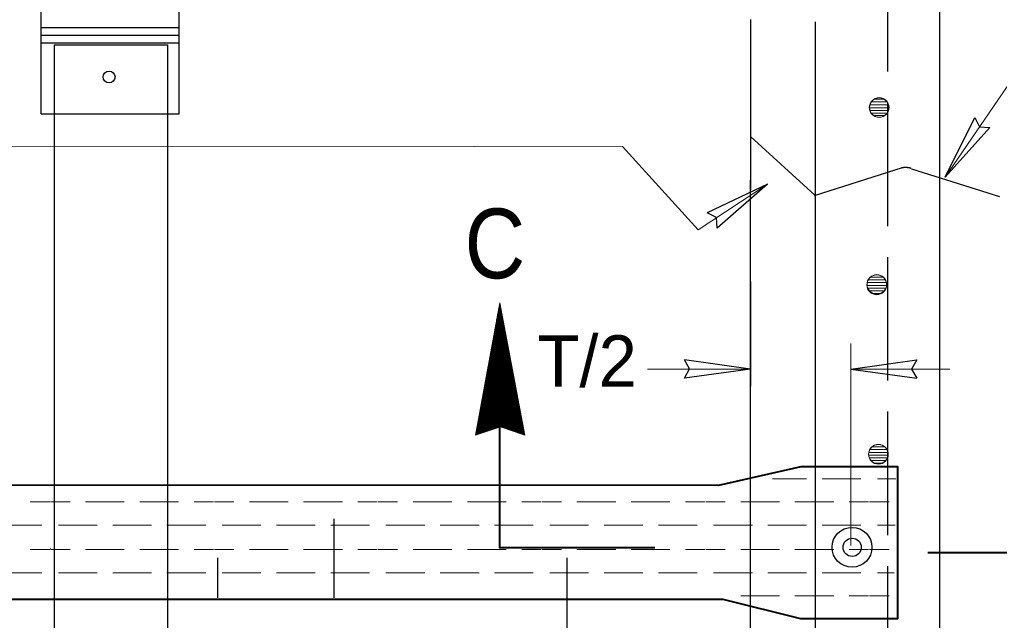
# Model space of a CAD drawing. Extents: x -750 to -381, y 157 to 431.
# Drawn here: x -621.81 to -597.09, y 271.73 to 286.9 of the extents above; entities that cross this region are included whole.
import ezdxf
from ezdxf.enums import TextEntityAlignment as Align

# ---------------------------------------------------------------- set-up
doc = ezdxf.new("R2010")
doc.units = 0
doc.header["$LTSCALE"] = 0.52
doc.linetypes.add('LONG_DASHED', pattern=[7.5, 6, -1.5])
doc.layers.add('1', color=7, linetype='Continuous', lineweight=13)

msp = doc.modelspace()

# ---------------------------------------------------------------- linework, layer by layer
at = {"layer": '1', "lineweight": 25}
for p, q in [((-621.2674, 284.5169), (-621.2674, 289.1832)), ((-617.7847, 284.5169), (-617.7847, 289.1832)), ((-603.3669, 286.896), (-603.3669, 282.5905)), ((-603.3669, 286.896), (-603.3669, 284.6773)), ((-601.7346, 286.8445), (-601.7346, 260.414)), ((-621.2674, 286.7004), (-617.7847, 286.7004)), ((-621.2674, 286.7004), (-621.2479, 286.7004)), ((-620.9544, 286.7004), (-620.6022, 286.7004)), ((-617.8043, 286.7004), (-617.7847, 286.7004)), ((-621.2674, 286.5067), (-617.7847, 286.5067)), ((-621.2674, 286.313), (-617.7847, 286.313)), ((-620.9348, 286.2602), (-620.9348, 261.1151)), ((-620.9348, 284.5169), (-620.9153, 284.5169)), ((-618.0978, 284.5169), (-618.0782, 284.5169)), ((-618.0782, 284.5169), (-617.7847, 284.5169)), ((-598.4535, 282.9241), (-597.7022, 284.4286)), ((-598.4535, 282.9241), (-597.7022, 284.4286)), ((-598.4535, 282.9241), (-597.3243, 284.1702)), ((-598.4535, 282.9241), (-597.3243, 284.1702)), ((-601.7406, 282.4642), (-603.3646, 283.9434)), ((-603.3669, 283.8057), (-603.3669, 283.3168)), ((-601.7504, 282.458), (-599.5322, 283.1621)), ((-599.3043, 283.1337), (-597.0862, 282.4296)), ((-602.9419, 282.7445), (-604.4587, 282.0182)), ((-602.9419, 282.7445), (-604.4587, 282.0182)), ((-602.9419, 282.7445), (-604.2067, 281.6361)), ((-602.9419, 282.7445), (-604.2067, 281.6361)), ((-603.3669, 281.1643), (-603.3669, 282.8416)), ((-603.3669, 260.4655), (-603.3669, 282.3295)), ((-603.3669, 280.2839), (-603.3669, 277.6427)), ((-603.3687, 278.0782), (-605.0348, 278.3071)), ((-600.8372, 278.0782), (-599.1712, 278.3071)), ((-603.3687, 278.0782), (-605.0348, 277.8492)), ((-600.8372, 278.0782), (-599.1712, 277.8492))]:
    msp.add_line(p, q, dxfattribs=at)
at = {"layer": '1', "linetype": 'LONG_DASHED', "lineweight": 25}
for p, q in [((-599.9013, 258.2847), (-599.9013, 289.1153)), ((-620.9348, 284.5169), (-618.0782, 284.5169)), ((-613.8715, 260.5994), (-613.8715, 274.2956)), ((-616.8064, 260.5994), (-616.8064, 273.3173)), ((-608.0017, 273.3173), (-608.0017, 264.4704))]:
    msp.add_line(p, q, dxfattribs=at)
at = {"layer": '1'}
for p, q in [((-600.2513, 284.8859), (-599.9947, 284.8859)), ((-600.3687, 284.6743), (-599.8772, 284.6743)), ((-600.3587, 284.746), (-599.8872, 284.746)), ((-600.3585, 284.6061), (-599.8874, 284.6061)), ((-600.324, 284.8177), (-599.9219, 284.8177)), ((-600.326, 284.5378), (-599.92, 284.5378)), ((-600.261, 284.4729), (-600.1562, 284.4729)), ((-600.1528, 284.4729), (-599.9849, 284.4729)), ((-600.3369, 280.3988), (-600.0274, 280.3988)), ((-600.4313, 280.1873), (-599.9329, 280.1873)), ((-600.4254, 280.2589), (-599.9389, 280.2589)), ((-600.3967, 280.3306), (-599.9677, 280.3306)), ((-600.4173, 280.119), (-599.9469, 280.119)), ((-600.3802, 280.0507), (-599.9841, 280.0507)), ((-600.3057, 279.9859), (-600.0586, 279.9859)), ((-600.3057, 279.9859), (-600.0586, 279.9859)), ((-609.7097, 279.6722), (-609.6813, 279.6722)), ((-609.7052, 279.6967), (-609.686, 279.6967)), ((-609.7007, 279.7211), (-609.6907, 279.7211)), ((-609.6996, 276.6129), (-609.6996, 279.7274)), ((-609.6962, 279.7456), (-609.6953, 279.7456)), ((-609.759, 279.4032), (-609.6303, 279.4032)), ((-609.7545, 279.4276), (-609.635, 279.4276)), ((-609.75, 279.4521), (-609.6395, 279.4521)), ((-609.7485, 276.5967), (-609.7485, 279.4603)), ((-609.7456, 279.4765), (-609.6442, 279.4765)), ((-609.7411, 279.501), (-609.6488, 279.501)), ((-609.7367, 279.5254), (-609.6535, 279.5254)), ((-609.7322, 279.5499), (-609.6582, 279.5499)), ((-609.7277, 279.5743), (-609.6627, 279.5743)), ((-609.7241, 276.6048), (-609.7241, 279.5938)), ((-609.7232, 279.5988), (-609.6674, 279.5988)), ((-609.7187, 279.6232), (-609.6721, 279.6232)), ((-609.7142, 279.6477), (-609.6767, 279.6477)), ((-609.6752, 276.6205), (-609.6752, 279.6397)), ((-609.6507, 276.612), (-609.6507, 279.5107)), ((-609.8038, 279.1586), (-609.5838, 279.1586)), ((-609.7993, 279.1831), (-609.5885, 279.1831)), ((-609.7974, 276.5805), (-609.7974, 279.1932)), ((-609.7948, 279.2075), (-609.5932, 279.2075)), ((-609.7903, 279.232), (-609.5978, 279.232)), ((-609.7859, 279.2564), (-609.6024, 279.2564)), ((-609.7814, 279.2808), (-609.6071, 279.2808)), ((-609.7769, 279.3053), (-609.6118, 279.3053)), ((-609.773, 276.5886), (-609.773, 279.3268)), ((-609.7724, 279.3297), (-609.6164, 279.3297)), ((-609.7679, 279.3542), (-609.621, 279.3542)), ((-609.7634, 279.3787), (-609.6257, 279.3787)), ((-609.6263, 276.6035), (-609.6263, 279.3818)), ((-609.6018, 276.5951), (-609.6018, 279.2529)), ((-609.8486, 278.914), (-609.5375, 278.914)), ((-609.8463, 276.5644), (-609.8463, 278.9261)), ((-609.8441, 278.9385), (-609.5421, 278.9385)), ((-609.8396, 278.9629), (-609.5467, 278.9629)), ((-609.8351, 278.9874), (-609.5514, 278.9874)), ((-609.8307, 279.0118), (-609.5561, 279.0118)), ((-609.8262, 279.0363), (-609.5607, 279.0363)), ((-609.8219, 276.5724), (-609.8219, 279.0596)), ((-609.8217, 279.0607), (-609.5653, 279.0607)), ((-609.8172, 279.0852), (-609.57, 279.0852)), ((-609.8127, 279.1097), (-609.5747, 279.1097)), ((-609.8083, 279.1342), (-609.5793, 279.1342)), ((-609.5773, 276.5867), (-609.5773, 279.124)), ((-609.5529, 276.5782), (-609.5529, 278.9952)), ((-609.8933, 278.6694), (-609.4911, 278.6694)), ((-609.8889, 278.6939), (-609.4957, 278.6939)), ((-609.8844, 278.7183), (-609.5003, 278.7183)), ((-609.8799, 278.7428), (-609.505, 278.7428)), ((-609.8755, 278.7672), (-609.5097, 278.7672)), ((-609.871, 278.7917), (-609.5143, 278.7917)), ((-609.8708, 276.5563), (-609.8708, 278.7925)), ((-609.8665, 278.8162), (-609.5189, 278.8162)), ((-609.862, 278.8407), (-609.5235, 278.8407)), ((-609.8575, 278.8651), (-609.5282, 278.8651)), ((-609.8531, 278.8896), (-609.5328, 278.8896)), ((-609.5284, 276.5697), (-609.5284, 278.8662)), ((-609.504, 276.5612), (-609.504, 278.7373)), ((-600.8372, 273.6227), (-600.8372, 278.7194)), ((-609.9382, 278.4248), (-609.4447, 278.4248)), ((-609.9337, 278.4493), (-609.4493, 278.4493)), ((-609.9292, 278.4737), (-609.454, 278.4737)), ((-609.9248, 278.4982), (-609.4586, 278.4982)), ((-609.9203, 278.5227), (-609.4632, 278.5227)), ((-609.9198, 276.5401), (-609.9198, 278.5254)), ((-609.9158, 278.5472), (-609.4678, 278.5472)), ((-609.9112, 278.5716), (-609.4725, 278.5716)), ((-609.9067, 278.5961), (-609.4772, 278.5961)), ((-609.9023, 278.6205), (-609.4818, 278.6205)), ((-609.8978, 278.645), (-609.4864, 278.645)), ((-609.8953, 276.5482), (-609.8953, 278.6589)), ((-609.4795, 276.5528), (-609.4795, 278.6084)), ((-609.4551, 276.5444), (-609.4551, 278.4796)), ((-609.9829, 278.1803), (-609.3982, 278.1803)), ((-609.9784, 278.2047), (-609.4028, 278.2047)), ((-609.9739, 278.2292), (-609.4075, 278.2292)), ((-609.9695, 278.2537), (-609.4122, 278.2537)), ((-609.9687, 276.5239), (-609.9687, 278.2583)), ((-609.965, 278.2781), (-609.4168, 278.2781)), ((-609.9606, 278.3026), (-609.4215, 278.3026)), ((-609.9561, 278.327), (-609.4261, 278.327)), ((-609.9516, 278.3515), (-609.4307, 278.3515)), ((-609.9472, 278.3759), (-609.4354, 278.3759)), ((-609.9442, 276.532), (-609.9442, 278.3918)), ((-609.9427, 278.4004), (-609.4401, 278.4004)), ((-609.4306, 276.5359), (-609.4306, 278.3507)), ((-609.4062, 276.5274), (-609.4062, 278.2217)), ((-610.0277, 277.9357), (-609.3518, 277.9357)), ((-610.0232, 277.9602), (-609.3565, 277.9602)), ((-610.0188, 277.9847), (-609.3612, 277.9847)), ((-610.0176, 276.5077), (-610.0176, 277.9912)), ((-610.0143, 278.0091), (-609.3657, 278.0091)), ((-610.0098, 278.0336), (-609.3704, 278.0336)), ((-610.0053, 278.058), (-609.3751, 278.058)), ((-610.0008, 278.0824), (-609.3797, 278.0824)), ((-609.9963, 278.1069), (-609.3843, 278.1069)), ((-609.9931, 276.5157), (-609.9931, 278.1248)), ((-609.9919, 278.1313), (-609.389, 278.1313)), ((-609.9874, 278.1558), (-609.3937, 278.1558)), ((-609.3817, 276.5191), (-609.3817, 278.0929)), ((-609.3573, 276.5106), (-609.3573, 277.9639)), ((-605.9677, 278.0782), (-603.3687, 278.0782)), ((-598.3395, 278.0782), (-600.8372, 278.0782)), ((-610.0725, 277.6912), (-609.3054, 277.6912)), ((-610.068, 277.7156), (-609.3101, 277.7156)), ((-610.0665, 276.4916), (-610.0665, 277.7241)), ((-610.0636, 277.7401), (-609.3148, 277.7401)), ((-610.0591, 277.7645), (-609.3194, 277.7645)), ((-610.0546, 277.789), (-609.324, 277.789)), ((-610.0501, 277.8134), (-609.3287, 277.8134)), ((-610.0456, 277.8379), (-609.3333, 277.8379)), ((-610.042, 276.4997), (-610.042, 277.8576)), ((-610.0412, 277.8623), (-609.3379, 277.8623)), ((-610.0367, 277.8868), (-609.3426, 277.8868)), ((-610.0322, 277.9112), (-609.3472, 277.9112)), ((-609.3328, 276.5021), (-609.3328, 277.835)), ((-609.3083, 276.4937), (-609.3083, 277.7062)), ((-610.1173, 277.4466), (-609.2591, 277.4466)), ((-610.1154, 276.4753), (-610.1154, 277.4569)), ((-610.1128, 277.471), (-609.2637, 277.471)), ((-610.1083, 277.4955), (-609.2683, 277.4955)), ((-610.1039, 277.5199), (-609.273, 277.5199)), ((-610.0994, 277.5444), (-609.2776, 277.5444)), ((-610.0949, 277.5688), (-609.2822, 277.5688)), ((-610.0909, 276.4834), (-610.0909, 277.5905)), ((-610.0904, 277.5933), (-609.2868, 277.5933)), ((-610.086, 277.6178), (-609.2915, 277.6178)), ((-610.0815, 277.6422), (-609.2962, 277.6422)), ((-610.077, 277.6667), (-609.3008, 277.6667)), ((-609.2838, 276.4853), (-609.2838, 277.5772)), ((-609.2594, 276.4767), (-609.2594, 277.4483)), ((-610.1666, 277.1775), (-609.208, 277.1775)), ((-610.1643, 276.4592), (-610.1643, 277.1898)), ((-610.1621, 277.202), (-609.2127, 277.202)), ((-610.1577, 277.2264), (-609.2173, 277.2264)), ((-610.1532, 277.2509), (-609.2219, 277.2509)), ((-610.1487, 277.2753), (-609.2265, 277.2753)), ((-610.1442, 277.2998), (-609.2312, 277.2998)), ((-610.1398, 276.4672), (-610.1398, 277.3234)), ((-610.1397, 277.3243), (-609.2358, 277.3243)), ((-610.1352, 277.3487), (-609.2405, 277.3487)), ((-610.1308, 277.3732), (-609.2451, 277.3732)), ((-610.1263, 277.3977), (-609.2497, 277.3977)), ((-610.1218, 277.4221), (-609.2544, 277.4221)), ((-609.2349, 276.4683), (-609.2349, 277.3195)), ((-609.2105, 276.4598), (-609.2105, 277.1906)), ((-610.2113, 276.9329), (-609.1616, 276.9329)), ((-610.2068, 276.9574), (-609.1662, 276.9574)), ((-610.2024, 276.9818), (-609.1708, 276.9818)), ((-610.1979, 277.0063), (-609.1755, 277.0063)), ((-610.1934, 277.0308), (-609.1802, 277.0308)), ((-610.1889, 277.0553), (-609.1848, 277.0553)), ((-610.1888, 276.4512), (-610.1888, 277.0563)), ((-610.1844, 277.0797), (-609.1894, 277.0797)), ((-610.18, 277.1042), (-609.1941, 277.1042)), ((-610.1756, 277.1286), (-609.1988, 277.1286)), ((-610.1711, 277.1531), (-609.2034, 277.1531)), ((-609.186, 276.4514), (-609.186, 277.0617)), ((-609.1616, 276.443), (-609.1616, 276.9327)), ((-610.2561, 276.6884), (-609.1152, 276.6884)), ((-610.2517, 276.7128), (-609.1198, 276.7128)), ((-610.2473, 276.7373), (-609.1245, 276.7373)), ((-610.2428, 276.7618), (-609.1291, 276.7618)), ((-610.2382, 276.7862), (-609.1337, 276.7862)), ((-610.2377, 276.4349), (-610.2377, 276.7892)), ((-610.2337, 276.8107), (-609.1384, 276.8107)), ((-610.2292, 276.8351), (-609.1431, 276.8351)), ((-610.2248, 276.8596), (-609.1477, 276.8596)), ((-610.2203, 276.884), (-609.1523, 276.884)), ((-610.2158, 276.9085), (-609.157, 276.9085)), ((-610.2133, 276.443), (-610.2133, 276.9228)), ((-609.1371, 276.4345), (-609.1371, 276.8039)), ((-610.3009, 276.4438), (-610.2108, 276.4438)), ((-610.2965, 276.4683), (-610.1369, 276.4683)), ((-610.292, 276.4928), (-610.063, 276.4928)), ((-610.2875, 276.5172), (-609.989, 276.5172)), ((-610.2866, 276.4187), (-610.2866, 276.5221)), ((-610.283, 276.5417), (-609.9151, 276.5417)), ((-610.2785, 276.5661), (-609.8412, 276.5661)), ((-610.2741, 276.5906), (-609.7672, 276.5906)), ((-610.2696, 276.615), (-609.6933, 276.615)), ((-610.2651, 276.6395), (-609.1059, 276.6395)), ((-610.2622, 276.4268), (-610.2622, 276.6556)), ((-610.2606, 276.6639), (-609.1105, 276.6639)), ((-609.6594, 276.615), (-609.1012, 276.615)), ((-609.5887, 276.5906), (-609.0967, 276.5906)), ((-609.5179, 276.5661), (-609.092, 276.5661)), ((-609.4472, 276.5417), (-609.0873, 276.5417)), ((-609.3764, 276.5172), (-609.0828, 276.5172)), ((-609.3056, 276.4928), (-609.0781, 276.4928)), ((-609.2347, 276.4683), (-609.0734, 276.4683)), ((-609.164, 276.4438), (-609.0688, 276.4438)), ((-609.1127, 276.426), (-609.1127, 276.675)), ((-609.0882, 276.4177), (-609.0882, 276.546)), ((-610.3054, 276.4193), (-610.2848, 276.4193)), ((-609.0933, 276.4193), (-609.0642, 276.4193)), ((-609.0638, 276.4092), (-609.0638, 276.4172)), ((-600.3808, 275.9748), (-599.8952, 275.9748)), ((-600.3808, 275.9748), (-599.8952, 275.9748)), ((-600.3538, 276.0465), (-599.9221, 276.0465)), ((-600.3538, 276.0465), (-599.9221, 276.0465)), ((-600.297, 276.1148), (-599.9789, 276.1148)), ((-600.297, 276.1148), (-599.9789, 276.1148)), ((-600.3849, 275.9033), (-599.891, 275.9033)), ((-600.3849, 275.9033), (-599.891, 275.9033)), ((-600.3691, 275.835), (-599.9068, 275.835)), ((-600.3691, 275.835), (-599.9068, 275.835)), ((-600.329, 275.7667), (-599.9469, 275.7667)), ((-600.329, 275.7667), (-599.9469, 275.7667)), ((-600.2467, 275.7018), (-600.1477, 275.7018)), ((-600.2467, 275.7018), (-600.1477, 275.7018)), ((-600.1442, 275.7018), (-600.0292, 275.7018)), ((-600.1442, 275.7018), (-600.0292, 275.7018)), ((-602.8114, 275.31), (-601.9505, 275.31)), ((-601.5592, 275.31), (-600.5809, 275.31)), ((-600.1651, 275.31), (-599.6999, 275.31)), ((-621.541, 274.7231), (-621.0518, 274.7231)), ((-621.0273, 274.7231), (-620.5382, 274.7231)), ((-620.1469, 274.7231), (-619.1686, 274.7231)), ((-618.7772, 274.7231), (-617.799, 274.7231)), ((-617.4077, 274.7231), (-616.9185, 274.7231)), ((-616.894, 274.7231), (-616.4049, 274.7231)), ((-616.0136, 274.7231), (-615.0353, 274.7231)), ((-614.6439, 274.7231), (-613.6657, 274.7231)), ((-613.2743, 274.7231), (-612.7852, 274.7231)), ((-612.7608, 274.7231), (-612.2716, 274.7231)), ((-611.8802, 274.7231), (-610.9019, 274.7231)), ((-610.5107, 274.7231), (-609.5323, 274.7231)), ((-609.141, 274.7231), (-608.6518, 274.7231)), ((-608.6274, 274.7231), (-608.1382, 274.7231)), ((-607.7469, 274.7231), (-606.7687, 274.7231)), ((-606.3773, 274.7231), (-605.399, 274.7231)), ((-605.0077, 274.7231), (-604.5186, 274.7231)), ((-604.4941, 274.7231), (-604.0049, 274.7231)), ((-603.6136, 274.7231), (-602.6353, 274.7231)), ((-602.244, 274.7231), (-601.2657, 274.7231)), ((-600.8744, 274.7231), (-600.3852, 274.7231)), ((-600.3607, 274.7231), (-599.8716, 274.7231)), ((-622.2257, 274.1361), (-621.2475, 274.1361)), ((-620.8317, 274.1361), (-619.8534, 274.1361)), ((-619.4621, 274.1361), (-618.4837, 274.1361)), ((-618.0924, 274.1361), (-617.1142, 274.1361)), ((-616.6984, 274.1361), (-615.7201, 274.1361)), ((-615.3288, 274.1361), (-614.3505, 274.1361)), ((-613.9592, 274.1361), (-612.9808, 274.1361)), ((-612.5651, 274.1361), (-611.5867, 274.1361)), ((-611.1954, 274.1361), (-610.2172, 274.1361)), ((-609.8258, 274.1361), (-608.8475, 274.1361)), ((-608.4317, 274.1361), (-607.4534, 274.1361)), ((-607.0622, 274.1361), (-606.0838, 274.1361)), ((-605.6925, 274.1361), (-604.7142, 274.1361)), ((-604.2984, 274.1361), (-603.3202, 274.1361)), ((-602.9288, 274.1361), (-601.9505, 274.1361)), ((-601.5592, 274.1361), (-600.5809, 274.1361)), ((-600.1651, 274.1361), (-599.7202, 274.1361)), ((-621.541, 273.5247), (-621.0518, 273.5247)), ((-621.0273, 273.5491), (-621.0264, 273.5491)), ((-621.0273, 273.5247), (-620.5382, 273.5247)), ((-620.1469, 273.5247), (-619.1686, 273.5247)), ((-618.7772, 273.5247), (-617.799, 273.5247)), ((-617.4077, 273.5247), (-616.9185, 273.5247)), ((-616.894, 273.5491), (-616.8931, 273.5491)), ((-616.894, 273.5247), (-616.4049, 273.5247)), ((-616.0136, 273.5247), (-615.0353, 273.5247)), ((-614.6439, 273.5247), (-613.6657, 273.5247)), ((-613.2743, 273.5247), (-612.7852, 273.5247)), ((-612.7608, 273.5491), (-612.7597, 273.5491)), ((-612.7608, 273.5247), (-612.2716, 273.5247)), ((-611.8802, 273.5247), (-610.9019, 273.5247)), ((-610.5107, 273.5247), (-609.5323, 273.5247)), ((-609.141, 273.5247), (-608.6518, 273.5247)), ((-608.6274, 273.5491), (-608.6264, 273.5491)), ((-608.6274, 273.5247), (-608.1382, 273.5247)), ((-607.7469, 273.5247), (-606.7687, 273.5247)), ((-606.3773, 273.5247), (-605.399, 273.5247)), ((-605.0077, 273.5247), (-604.5186, 273.5247)), ((-604.4941, 273.5491), (-604.4931, 273.5491)), ((-604.4941, 273.5247), (-604.0049, 273.5247)), ((-603.6136, 273.5247), (-602.6353, 273.5247)), ((-602.244, 273.5247), (-601.2657, 273.5247)), ((-600.8744, 273.5247), (-600.3852, 273.5247)), ((-600.3607, 273.5491), (-600.3598, 273.5491)), ((-600.3607, 273.5247), (-599.8716, 273.5247)), ((-622.2257, 272.9377), (-621.2475, 272.9377)), ((-620.8317, 272.9377), (-619.8534, 272.9377)), ((-619.4621, 272.9377), (-618.4837, 272.9377)), ((-618.0924, 272.9377), (-617.1142, 272.9377)), ((-616.6984, 272.9377), (-615.7201, 272.9377)), ((-615.3288, 272.9377), (-614.3505, 272.9377)), ((-613.9592, 272.9377), (-612.9808, 272.9377)), ((-612.5651, 272.9377), (-611.5867, 272.9377)), ((-611.1954, 272.9377), (-610.2172, 272.9377)), ((-609.8258, 272.9377), (-608.8475, 272.9377)), ((-608.4317, 272.9377), (-607.4534, 272.9377)), ((-607.0622, 272.9377), (-606.0838, 272.9377)), ((-605.6925, 272.9377), (-604.7142, 272.9377)), ((-604.2984, 272.9377), (-603.3202, 272.9377)), ((-602.9288, 272.9377), (-601.9505, 272.9377)), ((-601.5592, 272.9377), (-600.5809, 272.9377)), ((-600.1651, 272.9377), (-599.7407, 272.9377)), ((-603.6136, 272.3507), (-602.6353, 272.3507)), ((-602.244, 272.3507), (-601.2657, 272.3507)), ((-600.8744, 272.3507), (-600.3852, 272.3507)), ((-600.3607, 272.3507), (-599.8716, 272.3507))]:
    msp.add_line(p, q, dxfattribs=at)
for points in [[(-598.4535, 282.9241), (-590.3336, 294.8007), (-561.8879, 294.8007)], [(-600.261, 284.4729), (-600.1545, 284.4729), (-599.9849, 284.4729)], [(-634.882, 283.7005), (-610.3296, 283.6923), (-610.2646, 283.7007)], [(-610.3537, 283.7005), (-606.5939, 283.6923), (-604.6889, 281.5922), (-602.9419, 282.7445)], [(-600.2467, 275.7018), (-600.1459, 275.7018), (-600.0292, 275.7018)], [(-600.2467, 275.7018), (-600.1459, 275.7018), (-600.0292, 275.7018)]]:
    msp.add_lwpolyline(points, dxfattribs=at)
at = {"layer": '1', "lineweight": 25}
for points in [[(-698.0609, 257.5554), (-598.5873, 257.5554), (-598.5873, 289.8496), (-652.6062, 289.8496)], [(-620.9348, 286.2602), (-618.0782, 286.2602), (-618.0782, 261.1151)], [(-621.2674, 284.5169), (-620.9153, 284.5169), (-620.9348, 284.5169)], [(-597.7022, 284.4286), (-597.584, 284.1916), (-597.3243, 284.1702)], [(-597.7022, 284.4286), (-597.584, 284.1916), (-597.3243, 284.1702)], [(-599.3134, 283.1425), (-599.323, 283.1454), (-599.3328, 283.1481), (-599.3425, 283.1506), (-599.3524, 283.1529), (-599.3623, 283.155), (-599.3723, 283.1568), (-599.3823, 283.1584), (-599.3923, 283.1598), (-599.4024, 283.1611), (-599.4126, 283.162), (-599.4227, 283.1628), (-599.4328, 283.1633), (-599.4431, 283.1636), (-599.4533, 283.1637), (-599.4634, 283.1635), (-599.4735, 283.1631), (-599.4837, 283.1624), (-599.4939, 283.1617), (-599.5039, 283.1606), (-599.5141, 283.1593), (-599.5241, 283.1578), (-599.5341, 283.1561), (-599.5441, 283.1542), (-599.5539, 283.152), (-599.5638, 283.1496), (-599.5888, 283.1425)], [(-604.2067, 281.6361), (-604.2263, 281.9001), (-604.4587, 282.0182)], [(-604.2067, 281.6361), (-604.2263, 281.9001), (-604.4587, 282.0182)], [(-605.0348, 277.8492), (-604.9058, 278.0805), (-605.0348, 278.3071)], [(-599.1712, 278.3071), (-599.3001, 278.0757), (-599.1712, 277.8492)]]:
    msp.add_lwpolyline(points, dxfattribs=at)
at = {"layer": '1'}
msp.add_lwpolyline([(-609.0621, 276.4086), (-609.6957, 279.7483), (-610.3067, 276.4121), (-609.676, 276.6207)], close=True, dxfattribs=at)
at = {"layer": '1', "lineweight": 40}
for points in [[(-605.7801, 273.5696), (-609.6933, 273.5696), (-609.6933, 279.2294)], [(-598.8953, 273.45), (-595.9491, 273.45), (-595.9491, 279.3743)], [(-599.6529, 271.7716), (-599.6529, 275.6063), (-602.1005, 275.6063), (-604.1701, 275.1402), (-658.6199, 275.1563)], [(-599.6529, 271.7716), (-602.1005, 271.7716), (-604.0551, 272.2607), (-658.5738, 272.2607)]]:
    msp.add_lwpolyline(points, dxfattribs=at)
at = {"layer": '1', "lineweight": 25}
for centre, radius in [((-619.5537, 285.4486), 0.1502), ((-600.805, 273.5785), 0.5025), ((-600.8004, 273.5785), 0.2301)]:
    msp.add_circle(centre, radius, dxfattribs=at)
at = {"layer": '1'}
for centre, radius in [((-600.123, 284.6763), 0.2458), ((-600.1164, 284.6775), 0.2465), ((-600.1821, 280.2028), 0.2497), ((-600.1782, 280.2139), 0.2465), ((-600.138, 275.9247), 0.2479), ((-600.1386, 275.931), 0.2465)]:
    msp.add_circle(centre, radius, dxfattribs=at)

# ---------------------------------------------------------------- texts
at = {"layer": '1', "width": 0.9}
msp.add_text('C', height=1.761, dxfattribs=at).set_placement((-609.8165, 280.3667), align=Align.CENTER)
at = {"layer": '1'}
msp.add_text('T/2', height=1.3, dxfattribs=at).set_placement((-608.746, 277.6302))

doc.saveas('drawing.dxf')
